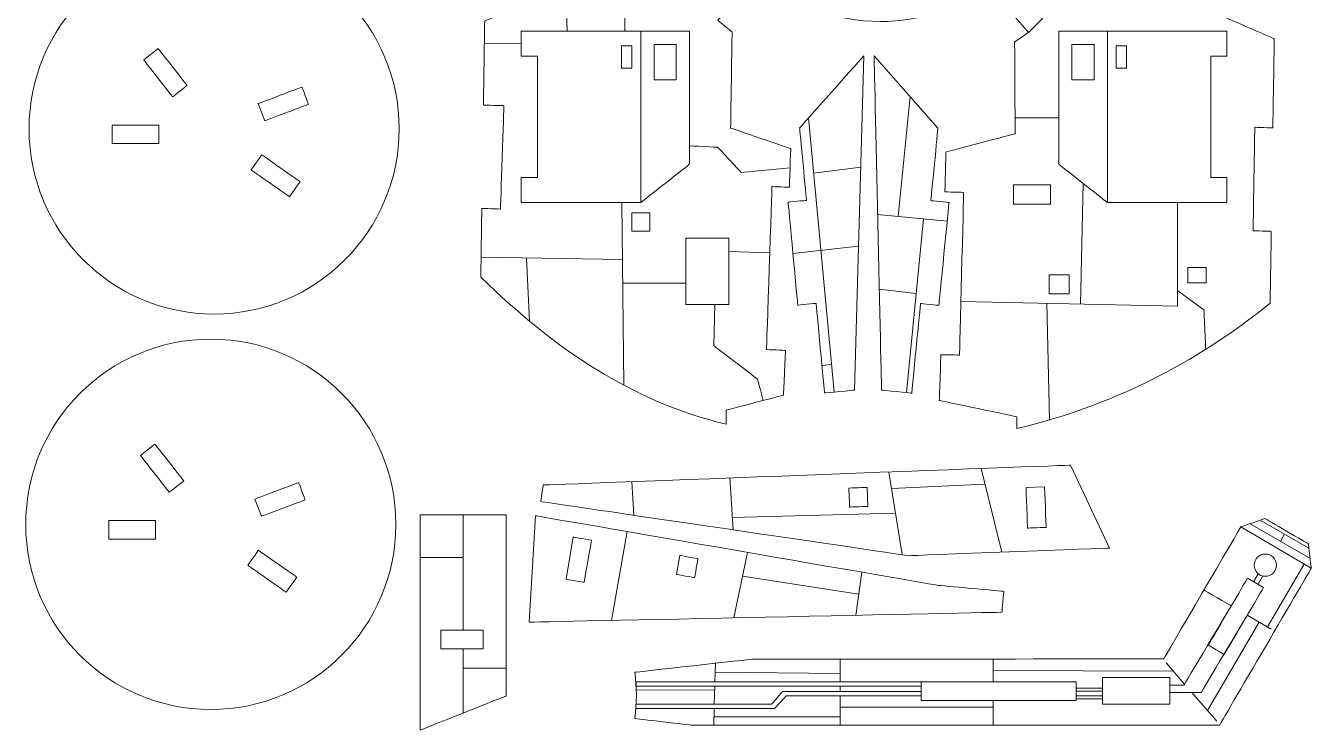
# Model space of a CAD drawing. Header units: centimetres. Extents: x -388 to 387, y -439 to 439.
# Drawn here: x -250.8 to -20.3, y -99.9 to 26.3 of the extents above; entities that cross this region are included whole.
import ezdxf

# ---------------------------------------------------------------- set-up
doc = ezdxf.new("R2010")
doc.units = ezdxf.units.CM
doc.header["$MEASUREMENT"] = 0
doc.layers.add('Layer 1', color=7, linetype='Continuous')

msp = doc.modelspace()

# ---------------------------------------------------------------- linework, layer by layer
at = {"layer": 'Layer 1', "color": 114, "lineweight": 20}
for points in [[(-143.9523, 18.7052), (-142.1003, 18.7052), (-142.1003, 22.674), (-143.9523, 22.674), (-143.9523, 18.7052)], [(-138.1315, 16.5885), (-134.1629, 16.5885), (-134.1629, 22.9385), (-138.1315, 22.9385), (-138.1315, 16.5885)], [(-63.223, 16.5885), (-59.2544, 16.5885), (-59.2544, 22.9385), (-63.223, 22.9385), (-63.223, 16.5885)], [(-55.2856, 18.7052), (-53.4336, 18.7052), (-53.4336, 22.674), (-55.2856, 22.674), (-55.2856, 18.7052)], [(-73.6921, -5.6568), (-67.0775, -5.6568), (-67.0775, -2.2172), (-73.6921, -2.2172), (-73.6921, -5.6568)], [(-142.1015, -10.5185), (-138.9265, -10.5185), (-138.9265, -7.2113), (-142.1015, -7.2113), (-142.1015, -10.5185)], [(-132.4295, -23.6484), (-124.7567, -23.6484), (-124.7567, -11.7422), (-132.4295, -11.7422), (-132.4295, -23.6484)], [(-67.2906, -21.7261), (-63.7272, -21.7261), (-63.7272, -18.3319), (-67.2906, -18.3319), (-67.2906, -21.7261)], [(-42.4859, -19.7791), (-39.1787, -19.7791), (-39.1787, -17.0009), (-42.4859, -17.0009), (-42.4859, -19.7791)], [(-141.3548, -92.0045), (-90.2654, -92.0045), (-90.2654, -91.2571), (-141.3548, -91.2571), (-141.3548, -92.0045)], [(-90.2654, -94.5611), (-62.4818, -94.5611), (-62.4818, -91.2571), (-90.2654, -91.2571), (-90.2654, -94.5611)], [(-57.7279, -95.233), (-45.6893, -95.233), (-45.6893, -90.4706), (-57.7279, -90.4706), (-57.7279, -95.233)], [(-62.4818, -92.9091), (-57.728, -92.9091), (-57.728, -92.3887), (-62.4818, -92.3887), (-62.4818, -92.9091)], [(-62.4818, -94.2716), (-57.728, -94.2716), (-57.728, -93.7512), (-62.4818, -93.7512), (-62.4818, -94.2716)]]:
    msp.add_lwpolyline(points, close=True, dxfattribs=at)
at = {"layer": 'Layer 1', "color": 250, "lineweight": 20}
for centre in [(-217.0038, 7.8318), (-217.604, -63.0136)]:
    msp.add_ellipse(centre, major_axis=(0, 33.1744), ratio=1, dxfattribs=at)
at = {"layer": 'Layer 1', "color": 114, "lineweight": 20}
msp.add_ellipse((-28.5681, -70.3305), major_axis=(0, 1.9946), ratio=1, dxfattribs=at)
at = {"layer": 'Layer 1', "color": 250, "lineweight": 20}
for points, knots in [([(-70.2076, 41.4039), (-70.2076, 41.4039), (-70.2057, 41.4026), (-70.2057, 41.4026), (-70.2057, 41.4026), (-70.2057, 41.4026), (-61.5453, 34.7765), (-61.5453, 34.7765), (-61.5453, 34.7765), (-61.5453, 34.7765), (-59.4206, 38.0315), (-59.4206, 38.0315), (-59.4206, 38.0315), (-59.4206, 38.0315), (-26.9677, 23.9711), (-26.9677, 23.9711), (-26.9677, 23.9711), (-26.9677, 23.9711), (-27.2147, 7.9992), (-27.2147, 7.9992), (-27.2147, 7.9992), (-27.2147, 7.9992), (-30.4627, 8.1083), (-30.4627, 8.1083), (-30.4627, 8.1083), (-30.4627, 8.1083), (-30.7492, -10.4201), (-30.7492, -10.4201), (-30.7492, -10.4201), (-30.7492, -10.4201), (-27.5012, -10.5293), (-27.5012, -10.5293), (-27.5012, -10.5293), (-27.5012, -10.5293), (-27.7002, -23.3966), (-27.7002, -23.3966), (-27.7002, -23.3966), (-41.2542, -34.4066), (-56.4039, -41.8682), (-73.1088, -45.8708), (-73.1088, -45.8708), (-73.1088, -45.8708), (-73.1211, -43.7401), (-73.1211, -43.7401), (-73.1211, -43.7401), (-73.1211, -43.7401), (-87.0105, -40.8296), (-87.0105, -40.8296), (-87.0105, -40.8296), (-87.0105, -40.8296), (-86.7347, -32.6226), (-86.7347, -32.6226), (-86.7347, -32.6226), (-86.7347, -32.6226), (-83.3685, -32.7057), (-83.3685, -32.7057), (-83.3685, -32.7057), (-83.3685, -32.7057), (-82.6484, -3.5488), (-82.6484, -3.5488), (-82.6484, -3.5488), (-82.6484, -3.5488), (-86.0088, -3.4658), (-86.0088, -3.4658), (-86.0088, -3.4658), (-86.0088, -3.4658), (-85.8324, 3.6748), (-85.8324, 3.6748), (-85.8324, 3.6748), (-85.8324, 3.6748), (-73.4124, 6.9502), (-73.4124, 6.9502), (-73.4124, 6.9502), (-73.4124, 6.9502), (-73.5068, 23.3848), (-73.5068, 23.3848), (-73.5068, 23.3848), (-73.5068, 23.3848), (-71.0273, 25.1087), (-71.0273, 25.1087), (-71.0273, 25.1087), (-71.0273, 25.1087), (-78.1778, 33.3054), (-78.1778, 33.3054), (-78.1778, 33.3054), (-83.6474, 29.3755), (-90.3561, 27.0608), (-97.6054, 27.0608), (-97.6054, 27.0608), (-105.5921, 27.0608), (-112.9217, 29.8705), (-118.6626, 34.5538), (-118.6626, 34.5538), (-118.6626, 34.5538), (-126.73, 27.2878), (-126.73, 27.2878), (-126.73, 27.2878), (-126.73, 27.2878), (-124.1512, 25.1927), (-124.1512, 25.1927), (-124.1512, 25.1927), (-124.1512, 25.1927), (-124.4175, 7.9753), (-124.4175, 7.9753), (-124.4175, 7.9753), (-124.4175, 7.9753), (-113.6417, 4.2825), (-113.6417, 4.2825), (-113.6417, 4.2825), (-113.6417, 4.2825), (-113.8738, -2.6215), (-113.8738, -2.6215), (-113.8738, -2.6215), (-113.8738, -2.6215), (-117.0062, -2.5162), (-117.0062, -2.5162), (-117.0062, -2.5162), (-117.0062, -2.5162), (-117.9873, -31.7057), (-117.9873, -31.7057), (-117.9873, -31.7057), (-117.9873, -31.7057), (-114.577, -31.856), (-114.577, -31.856), (-114.577, -31.856), (-114.577, -31.856), (-114.9311, -39.891), (-114.9311, -39.891), (-114.9311, -39.891), (-114.9311, -39.891), (-125.2195, -42.5492), (-125.2195, -42.5492), (-125.2195, -42.5492), (-125.2195, -42.5492), (-125.2318, -45.0799), (-125.2318, -45.0799), (-125.2318, -45.0799), (-141.9367, -41.0773), (-155.8287, -31.7387), (-169.2063, -18.7444), (-169.2063, -18.7444), (-169.2063, -18.7444), (-169.0158, -6.4238), (-169.0158, -6.4238), (-169.0158, -6.4238), (-169.0158, -6.4238), (-165.6735, -6.5361), (-165.6735, -6.5361), (-165.6735, -6.5361), (-165.6735, -6.5361), (-165.0511, 11.981), (-165.0511, 11.981), (-165.0511, 11.981), (-165.0511, 11.981), (-168.7293, 12.1046), (-168.7293, 12.1046), (-168.7293, 12.1046), (-168.7293, 12.1046), (-168.4966, 27.1473), (-168.4966, 27.1473), (-168.4966, 27.1473), (-168.4966, 27.1473), (-137.3161, 40.7635), (-137.3161, 40.7635), (-137.3161, 40.7635), (-137.3161, 40.7635), (-134.0494, 35.5293), (-134.0494, 35.5293), (-134.0494, 35.5293), (-134.0494, 35.5293), (-125.2308, 41.732), (-125.2308, 41.732), (-125.2308, 41.732), (-128.8366, 47.058), (-130.943, 53.4822), (-130.943, 60.3984), (-130.943, 60.3984), (-130.943, 70.4117), (-126.5273, 79.3928), (-119.5381, 85.5038), (-119.5381, 85.5038), (-119.5381, 85.5038), (-126.7721, 93.8529), (-126.7721, 93.8529), (-126.7721, 93.8529), (-131.1466, 90.0647), (-134.3664, 85.8761), (-136.647, 81.362), (-136.647, 81.362), (-136.647, 81.362), (-168.3677, 97.8251), (-168.3677, 97.8251), (-168.3677, 97.8251), (-168.3677, 97.8251), (-168.2985, 107.0767), (-168.2985, 107.0767), (-168.2985, 107.0767), (-168.2985, 107.0767), (-164.9527, 107.0643), (-164.9527, 107.0643), (-164.9527, 107.0643), (-164.9527, 107.0643), (-164.8644, 131.0622), (-164.8644, 131.0622), (-164.8644, 131.0622), (-164.8644, 131.0622), (-168.1186, 131.0742), (-168.1186, 131.0742), (-168.1186, 131.0742), (-168.1186, 131.0742), (-168.0215, 144.0251), (-168.0215, 144.0251), (-168.0215, 144.0251), (-165.1901, 146.4522), (-162.2236, 148.7182), (-159.1066, 150.8049), (-159.1066, 150.8049), (-159.1066, 150.8049), (-157.2429, 147.9664), (-157.2429, 147.9664), (-157.2429, 147.9664), (-157.2429, 147.9664), (-154.4828, 149.7786), (-154.4828, 149.7786), (-154.4828, 149.7786), (-154.4828, 149.7786), (-156.3514, 152.6248), (-156.3514, 152.6248), (-156.3514, 152.6248), (-145.206, 159.7191), (-131.647, 165.6906), (-114.3005, 168.4842), (-114.3005, 168.4842), (-114.3005, 168.4842), (-113.7872, 164.8444), (-113.7872, 164.8444), (-113.7872, 164.8444), (-113.7872, 164.8444), (-110.5176, 165.3056), (-110.5176, 165.3056), (-110.5176, 165.3056), (-110.5176, 165.3056), (-110.9958, 168.9499), (-110.9958, 168.9499), (-110.9958, 168.9499), (-99.2705, 170.276), (-87.4174, 170.1388), (-75.3482, 167.5276), (-75.3482, 167.5276), (-75.3482, 167.5276), (-76.0824, 164.1878), (-76.0824, 164.1878), (-76.0824, 164.1878), (-76.0824, 164.1878), (-72.8574, 163.4788), (-72.8574, 163.4788), (-72.8574, 163.4788), (-72.8574, 163.4788), (-72.1235, 166.8176), (-72.1235, 166.8176), (-72.1235, 166.8176), (-55.7248, 163.3011), (-42.9091, 156.2016), (-31.5688, 147.6267), (-31.5688, 147.6267), (-31.5688, 147.6267), (-33.6426, 144.9488), (-33.6426, 144.9488), (-33.6426, 144.9488), (-33.6426, 144.9488), (-31.0319, 142.927), (-31.0319, 142.927), (-31.0319, 142.927), (-31.0319, 142.927), (-28.9045, 145.5611), (-28.9045, 145.5611), (-28.9045, 145.5611), (-26.4284, 143.5146), (-23.9793, 141.3995), (-21.601, 139.1032), (-21.601, 139.1032), (-21.601, 139.1032), (-21.6326, 130.5349), (-21.6326, 130.5349), (-21.6326, 130.5349), (-21.6326, 130.5349), (-24.8857, 130.5469), (-24.8857, 130.5469), (-24.8857, 130.5469), (-24.8857, 130.5469), (-24.8776, 106.5486), (-24.8776, 106.5486), (-24.8776, 106.5486), (-24.8776, 106.5486), (-21.7209, 106.537), (-21.7209, 106.537), (-21.7209, 106.537), (-21.7209, 106.537), (-21.7596, 96.0436), (-21.7596, 96.0436), (-21.7596, 96.0436), (-21.7596, 96.0436), (-57.772, 80.0936), (-57.772, 80.0936), (-57.772, 80.0936), (-59.7018, 84.0591), (-62.0527, 87.4619), (-64.7649, 90.3821), (-64.7649, 90.3821), (-64.7649, 90.3821), (-73.0483, 83.0364), (-73.0483, 83.0364), (-73.0483, 83.0364), (-73.0483, 83.0364), (-73.1401, 83.0412), (-73.1401, 83.0412), (-73.1401, 83.0412), (-67.6346, 77.0954), (-64.2679, 69.1407), (-64.2679, 60.3984), (-64.2679, 60.3984), (-64.2679, 53.339), (-66.464, 46.7936), (-70.2076, 41.4039)], [0, 0, 0, 0, 0.01219512, 0.01219512, 0.01219512, 0.01219513, 0.02439024, 0.02439024, 0.02439024, 0.02439025, 0.03658537, 0.03658537, 0.03658537, 0.03658538, 0.04878049, 0.04878049, 0.04878049, 0.0487805, 0.06097561, 0.06097561, 0.06097561, 0.06097562, 0.07317073, 0.07317073, 0.07317073, 0.07317074, 0.08536585, 0.08536585, 0.08536585, 0.08536586, 0.09756098, 0.09756098, 0.09756098, 0.09756099, 0.1097561, 0.1097561, 0.1097561, 0.10975611, 0.12195122, 0.12195122, 0.12195122, 0.12195123, 0.13414634, 0.13414634, 0.13414634, 0.13414635, 0.14634146, 0.14634146, 0.14634146, 0.14634147, 0.15853659, 0.15853659, 0.15853659, 0.1585366, 0.17073171, 0.17073171, 0.17073171, 0.17073172, 0.18292683, 0.18292683, 0.18292683, 0.18292684, 0.19512195, 0.19512195, 0.19512195, 0.19512196, 0.20731707, 0.20731707, 0.20731707, 0.20731708, 0.2195122, 0.2195122, 0.2195122, 0.21951221, 0.23170732, 0.23170732, 0.23170732, 0.23170733, 0.24390244, 0.24390244, 0.24390244, 0.24390245, 0.25609756, 0.25609756, 0.25609756, 0.25609757, 0.26829268, 0.26829268, 0.26829268, 0.26829269, 0.2804878, 0.2804878, 0.2804878, 0.28048781, 0.29268293, 0.29268293, 0.29268293, 0.29268294, 0.30487805, 0.30487805, 0.30487805, 0.30487806, 0.31707317, 0.31707317, 0.31707317, 0.31707318, 0.32926829, 0.32926829, 0.32926829, 0.3292683, 0.34146341, 0.34146341, 0.34146341, 0.34146342, 0.35365854, 0.35365854, 0.35365854, 0.35365855, 0.36585366, 0.36585366, 0.36585366, 0.36585367, 0.37804878, 0.37804878, 0.37804878, 0.37804879, 0.3902439, 0.3902439, 0.3902439, 0.39024391, 0.40243902, 0.40243902, 0.40243902, 0.40243903, 0.41463415, 0.41463415, 0.41463415, 0.41463416, 0.42682927, 0.42682927, 0.42682927, 0.42682928, 0.43902439, 0.43902439, 0.43902439, 0.4390244, 0.45121951, 0.45121951, 0.45121951, 0.45121952, 0.46341463, 0.46341463, 0.46341463, 0.46341464, 0.47560976, 0.47560976, 0.47560976, 0.47560977, 0.48780488, 0.48780488, 0.48780488, 0.48780489, 0.5, 0.5, 0.5, 0.50000001, 0.51219512, 0.51219512, 0.51219512, 0.51219513, 0.52439024, 0.52439024, 0.52439024, 0.52439025, 0.53658537, 0.53658537, 0.53658537, 0.53658538, 0.54878049, 0.54878049, 0.54878049, 0.5487805, 0.56097561, 0.56097561, 0.56097561, 0.56097562, 0.57317073, 0.57317073, 0.57317073, 0.57317074, 0.58536585, 0.58536585, 0.58536585, 0.58536586, 0.59756098, 0.59756098, 0.59756098, 0.59756099, 0.6097561, 0.6097561, 0.6097561, 0.60975611, 0.62195122, 0.62195122, 0.62195122, 0.62195123, 0.63414634, 0.63414634, 0.63414634, 0.63414635, 0.64634146, 0.64634146, 0.64634146, 0.64634147, 0.65853659, 0.65853659, 0.65853659, 0.6585366, 0.67073171, 0.67073171, 0.67073171, 0.67073172, 0.68292683, 0.68292683, 0.68292683, 0.68292684, 0.69512195, 0.69512195, 0.69512195, 0.69512196, 0.70731707, 0.70731707, 0.70731707, 0.70731708, 0.7195122, 0.7195122, 0.7195122, 0.71951221, 0.73170732, 0.73170732, 0.73170732, 0.73170733, 0.74390244, 0.74390244, 0.74390244, 0.74390245, 0.75609756, 0.75609756, 0.75609756, 0.75609757, 0.76829268, 0.76829268, 0.76829268, 0.76829269, 0.7804878, 0.7804878, 0.7804878, 0.78048781, 0.79268293, 0.79268293, 0.79268293, 0.79268294, 0.80487805, 0.80487805, 0.80487805, 0.80487806, 0.81707317, 0.81707317, 0.81707317, 0.81707318, 0.82926829, 0.82926829, 0.82926829, 0.8292683, 0.84146341, 0.84146341, 0.84146341, 0.84146342, 0.85365854, 0.85365854, 0.85365854, 0.85365855, 0.86585366, 0.86585366, 0.86585366, 0.86585367, 0.87804878, 0.87804878, 0.87804878, 0.87804879, 0.8902439, 0.8902439, 0.8902439, 0.89024391, 0.90243902, 0.90243902, 0.90243902, 0.90243903, 0.91463415, 0.91463415, 0.91463415, 0.91463416, 0.92682927, 0.92682927, 0.92682927, 0.92682928, 0.93902439, 0.93902439, 0.93902439, 0.9390244, 0.95121951, 0.95121951, 0.95121951, 0.95121952, 0.96341463, 0.96341463, 0.96341463, 0.96341464, 0.97560976, 0.97560976, 0.97560976, 0.97560977, 1, 1, 1, 1]), ([(-100.5299, 20.9127), (-100.5299, 20.9127), (-102.191, -38.9836), (-102.191, -38.9836), (-102.191, -38.9836), (-102.191, -38.9836), (-107.5886, -39.4898), (-107.5886, -39.4898), (-107.5886, -39.4898), (-107.5886, -39.4898), (-109.094, -23.4358), (-109.094, -23.4358), (-109.094, -23.4358), (-109.094, -23.4358), (-112.3816, -23.7441), (-112.3816, -23.7441), (-112.3816, -23.7441), (-112.3816, -23.7441), (-114.1113, -5.2975), (-114.1113, -5.2975), (-114.1113, -5.2975), (-114.1113, -5.2975), (-110.8238, -4.9893), (-110.8238, -4.9893), (-110.8238, -4.9893), (-110.8238, -4.9893), (-112.0431, 8.014), (-112.0431, 8.014), (-112.0431, 8.014), (-112.0431, 8.014), (-100.5299, 20.9127), (-100.5299, 20.9127)], [0, 0, 0, 0, 0.11111111, 0.11111111, 0.11111111, 0.11111112, 0.22222222, 0.22222222, 0.22222222, 0.22222223, 0.33333333, 0.33333333, 0.33333333, 0.33333334, 0.44444444, 0.44444444, 0.44444444, 0.44444445, 0.55555556, 0.55555556, 0.55555556, 0.55555557, 0.66666667, 0.66666667, 0.66666667, 0.66666668, 0.77777778, 0.77777778, 0.77777778, 0.77777779, 1, 1, 1, 1]), ([(-98.6949, 20.9363), (-98.6949, 20.9363), (-87.2512, 7.9742), (-87.2512, 7.9742), (-87.2512, 7.9742), (-87.2512, 7.9742), (-88.5405, -5.0247), (-88.5405, -5.0247), (-88.5405, -5.0247), (-88.5405, -5.0247), (-85.2546, -5.3506), (-85.2546, -5.3506), (-85.2546, -5.3506), (-85.2546, -5.3506), (-87.0835, -23.7908), (-87.0835, -23.7908), (-87.0835, -23.7908), (-87.0835, -23.7908), (-90.3694, -23.4649), (-90.3694, -23.4649), (-90.3694, -23.4649), (-90.3694, -23.4649), (-91.9611, -39.5132), (-91.9611, -39.5132), (-91.9611, -39.5132), (-91.9611, -39.5132), (-97.356, -38.9782), (-97.356, -38.9782), (-97.356, -38.9782), (-97.356, -38.9782), (-98.6949, 20.9363), (-98.6949, 20.9363)], [0, 0, 0, 0, 0.11111111, 0.11111111, 0.11111111, 0.11111112, 0.22222222, 0.22222222, 0.22222222, 0.22222223, 0.33333333, 0.33333333, 0.33333333, 0.33333334, 0.44444444, 0.44444444, 0.44444444, 0.44444445, 0.55555556, 0.55555556, 0.55555556, 0.55555557, 0.66666667, 0.66666667, 0.66666667, 0.66666668, 0.77777778, 0.77777778, 0.77777778, 0.77777779, 1, 1, 1, 1]), ([(-63.488, -52.4186), (-63.488, -52.4186), (-56.4904, -67.2833), (-56.4904, -67.2833), (-56.4904, -67.2833), (-56.4904, -67.2833), (-92.4173, -68.6347), (-92.4173, -68.6347), (-92.4173, -68.6347), (-92.4173, -68.6347), (-158.4511, -58.9375), (-158.4511, -58.9375), (-158.4511, -58.9375), (-158.4511, -58.9375), (-158.015, -55.9677), (-158.015, -55.9677), (-158.015, -55.9677), (-158.015, -55.9677), (-63.488, -52.4186), (-63.488, -52.4186)], [0, 0, 0, 0, 0.16666667, 0.16666667, 0.16666667, 0.16666668, 0.33333333, 0.33333333, 0.33333333, 0.33333334, 0.5, 0.5, 0.5, 0.50000001, 0.66666667, 0.66666667, 0.66666667, 0.66666668, 1, 1, 1, 1]), ([(-180.0934, -61.3242), (-180.0934, -61.3242), (-164.6644, -61.3242), (-164.6644, -61.3242), (-164.6644, -61.3242), (-164.6644, -61.3242), (-164.6644, -93.7616), (-164.6644, -93.7616), (-164.6644, -93.7616), (-164.6644, -93.7616), (-180.0934, -99.9099), (-180.0934, -99.9099), (-180.0934, -99.9099), (-180.0934, -99.9099), (-180.0934, -61.3242), (-180.0934, -61.3242)], [0, 0, 0, 0, 0.2, 0.2, 0.2, 0.20000001, 0.4, 0.4, 0.4, 0.40000001, 0.6, 0.6, 0.6, 0.60000001, 1, 1, 1, 1]), ([(-159.3678, -61.4842), (-159.3678, -61.4842), (-160.5433, -80.5416), (-160.5433, -80.5416), (-160.5433, -80.5416), (-160.5433, -80.5416), (-75.778, -78.7626), (-75.778, -78.7626), (-75.778, -78.7626), (-75.778, -78.7626), (-75.4375, -75.0288), (-75.4375, -75.0288), (-75.4375, -75.0288), (-75.4375, -75.0288), (-87.1752, -73.9582), (-87.1752, -73.9582), (-87.1752, -73.9582), (-87.1752, -73.9582), (-159.3678, -61.4842), (-159.3678, -61.4842)], [0, 0, 0, 0, 0.16666667, 0.16666667, 0.16666667, 0.16666668, 0.33333333, 0.33333333, 0.33333333, 0.33333334, 0.5, 0.5, 0.5, 0.50000001, 0.66666667, 0.66666667, 0.66666667, 0.66666668, 1, 1, 1, 1]), ([(-141.6091, -97.7955), (-141.2424, -95.0186), (-141.1916, -92.2555), (-141.6091, -89.5133), (-141.6091, -89.5133), (-141.6091, -89.5133), (-120.5679, -87.1786), (-120.5679, -87.1786), (-120.5679, -87.1786), (-120.5679, -87.1786), (-46.7701, -87.1249), (-46.7701, -87.1249), (-46.7701, -87.1249), (-46.7701, -87.1249), (-32.9599, -63.4931), (-32.9599, -63.4931), (-32.9599, -63.4931), (-32.9599, -63.4931), (-28.6251, -61.9752), (-28.6251, -61.9752), (-28.6251, -61.9752), (-28.6251, -61.9752), (-20.8773, -66.4987), (-20.8773, -66.4987), (-20.8773, -66.4987), (-20.8773, -66.4987), (-20.3271, -70.8756), (-20.3271, -70.8756), (-20.3271, -70.8756), (-20.3271, -70.8756), (-36.7619, -98.9984), (-36.7619, -98.9984), (-36.7619, -98.9984), (-36.7619, -98.9984), (-131.3673, -98.9984), (-131.3673, -98.9984), (-131.3673, -98.9984), (-131.3673, -98.9984), (-141.6091, -97.7955), (-141.6091, -97.7955)], [0, 0, 0, 0, 0.09090909, 0.09090909, 0.09090909, 0.0909091, 0.18181818, 0.18181818, 0.18181818, 0.18181819, 0.27272727, 0.27272727, 0.27272727, 0.27272728, 0.36363636, 0.36363636, 0.36363636, 0.36363637, 0.45454545, 0.45454545, 0.45454545, 0.45454546, 0.54545455, 0.54545455, 0.54545455, 0.54545456, 0.63636364, 0.63636364, 0.63636364, 0.63636365, 0.72727273, 0.72727273, 0.72727273, 0.72727274, 0.81818182, 0.81818182, 0.81818182, 0.81818183, 1, 1, 1, 1])]:
    msp.add_open_spline(points, degree=3, knots=knots, dxfattribs=at)
at = {"layer": 'Layer 1', "color": 114, "lineweight": 20}
for points in [[(-143.3868, 38.08), (-143.3868, 38.08), (-143.3868, 25.3198), (-143.3868, 25.3198)], [(-71.0273, 25.1087), (-71.0273, 25.1087), (-61.5453, 34.7765), (-61.5453, 34.7765)], [(-153.9635, 33.475), (-153.9635, 33.475), (-153.7278, 25.3198), (-153.7278, 25.3198)], [(-168.558, 23.1733), (-168.558, 23.1733), (-161.9443, 23.0709), (-161.9443, 23.0709)], [(-140.5131, 25.3198), (-140.5131, 25.3198), (-140.5131, -5.3719), (-140.5131, -5.3719)], [(-56.8728, 25.3198), (-56.8728, 25.3198), (-56.8728, -5.3719), (-56.8728, -5.3719)], [(-92.2447, 13.6304), (-92.2447, 13.6304), (-94.3762, -7.8628), (-94.3762, -7.8628)], [(-110.4616, 9.7858), (-110.4616, 9.7858), (-105.8556, -39.3272), (-105.8556, -39.3272)], [(-65.6041, 9.8224), (-65.6041, 9.8224), (-73.4288, 9.8224), (-73.4288, 9.8224)], [(-101.0836, 0.9471), (-101.0836, 0.9471), (-109.5322, -0.1241), (-109.5322, -0.1241)], [(-61.2384, -1.9323), (-61.2384, -1.9323), (-61.6939, -23.547), (-61.6939, -23.547)], [(-143.9386, -5.3719), (-143.9386, -5.3719), (-143.5565, -38.0859), (-143.5565, -38.0859)], [(-98.0594, -7.4975), (-98.0594, -7.4975), (-85.5901, -8.7341), (-85.5901, -8.7341)], [(-89.8332, -8.3132), (-89.8332, -8.3132), (-92.9178, -39.4183), (-92.9178, -39.4183)], [(-113.2464, -14.5208), (-113.2464, -14.5208), (-101.4759, -13.2009), (-101.4759, -13.2009)], [(-169.1511, -15.1806), (-169.1511, -15.1806), (-143.8194, -15.5723), (-143.8194, -15.5723)], [(-160.9996, -15.3066), (-160.9996, -15.3066), (-160.445, -26.634), (-160.445, -26.634)], [(-117.4046, -14.3703), (-117.4046, -14.3703), (-124.7567, -14.1232), (-124.7567, -14.1232)], [(-132.4296, -19.8081), (-132.4296, -19.8081), (-143.7699, -19.8081), (-143.7699, -19.8081)], [(-91.1597, -21.6897), (-91.1597, -21.6897), (-97.7604, -20.8788), (-97.7604, -20.8788)], [(-67.7532, -23.4192), (-67.7532, -23.4192), (-67.2623, -44.3581), (-67.2623, -44.3581)], [(-106.3191, -34.384), (-106.3191, -34.384), (-108.052, -34.5465), (-108.052, -34.5465)], [(-124.5495, -54.7154), (-124.5495, -54.7154), (-123.9789, -63.9998), (-123.9789, -63.9998)], [(-96.0411, -53.643), (-96.0411, -53.643), (-93.6866, -68.4482), (-93.6866, -68.4482)], [(-79.5032, -53.021), (-79.5032, -53.021), (-75.8075, -68.0099), (-75.8075, -68.0099)], [(-142.1541, -55.3775), (-142.1541, -55.3775), (-141.7863, -61.3847), (-141.7863, -61.3847)], [(-78.8053, -55.8511), (-78.8053, -55.8511), (-95.5706, -56.6013), (-95.5706, -56.6013)], [(-172.3789, -61.3242), (-172.3789, -61.3242), (-172.3789, -81.9924), (-172.3789, -81.9924)], [(-124.1141, -61.7984), (-124.1141, -61.7984), (-94.8638, -61.0456), (-94.8638, -61.0456)], [(-142.9511, -64.3207), (-142.9511, -64.3207), (-145.7878, -80.2319), (-145.7878, -80.2319)], [(-32.9599, -63.4931), (-32.9599, -63.4931), (-20.3271, -70.8756), (-20.3271, -70.8756)], [(-20.5649, -69.0887), (-20.5649, -69.0887), (-31.2662, -62.9), (-31.2662, -62.9)], [(-29.4879, -62.2773), (-29.4879, -62.2773), (-20.7752, -67.3101), (-20.7752, -67.3101)], [(-25.8516, -66.0442), (-25.8516, -66.0442), (-25.1315, -64.7937), (-25.1315, -64.7937)], [(-180.0934, -68.939), (-180.0934, -68.939), (-172.3789, -68.939), (-172.3789, -68.939)], [(-121.3912, -68.046), (-121.3912, -68.046), (-123.8204, -79.7708), (-123.8204, -79.7708)], [(-28.157, -81.4093), (-28.157, -81.4093), (-21.575, -70.1463), (-21.575, -70.1463)], [(-122.2793, -72.3326), (-122.2793, -72.3326), (-101.4217, -75.5271), (-101.4217, -75.5271)], [(-101.9516, -79.2905), (-101.9516, -79.2905), (-100.8745, -71.5911), (-100.8745, -71.5911)], [(-30.6746, -73.2927), (-30.6746, -73.2927), (-29.8358, -71.8573), (-29.8358, -71.8573)], [(-28.9985, -72.2681), (-28.9985, -72.2681), (-29.8715, -73.762), (-29.8715, -73.762)], [(-38.9466, -96.3572), (-38.9466, -96.3572), (-29.668, -80.5337), (-29.668, -80.5337)], [(-172.3789, -85.3065), (-172.3789, -85.3065), (-172.3789, -96.8357), (-172.3789, -96.8357)], [(-104.7801, -87.1671), (-104.7801, -87.1671), (-104.7813, -91.253), (-104.7813, -91.253)], [(-77.3295, -87.1249), (-77.3295, -87.1249), (-77.3393, -91.2571), (-77.3393, -91.2571)], [(-172.3789, -88.7827), (-172.3789, -88.7827), (-164.6644, -88.7827), (-164.6644, -88.7827)], [(-127.1524, -87.9092), (-127.1524, -87.9092), (-127.2404, -91.2466), (-127.2404, -91.2466)], [(-104.7898, -89.7424), (-104.7898, -89.7424), (-127.1947, -89.514), (-127.1947, -89.514)], [(-45.0615, -89.3051), (-45.0615, -89.3051), (-77.3344, -89.191), (-77.3344, -89.191)], [(-46.3168, -87.8574), (-46.3168, -87.8574), (-43.0392, -91.6374), (-43.0392, -91.6374)], [(-127.2605, -92.0086), (-127.2605, -92.0086), (-127.341, -95.2279), (-127.341, -95.2279)], [(-104.7898, -92.015), (-104.7898, -92.015), (-104.7898, -92.9524), (-104.7898, -92.9524)], [(-141.3651, -92.6527), (-141.3651, -92.6527), (-127.2792, -92.7189), (-127.2792, -92.7189)], [(-104.7898, -93.7451), (-104.7898, -93.7451), (-104.7898, -98.9984), (-104.7898, -98.9984)], [(-41.7134, -93.1665), (-41.7134, -93.1665), (-37.2616, -98.3007), (-37.2616, -98.3007)], [(-127.3655, -95.9897), (-127.3655, -95.9897), (-127.4448, -98.9984), (-127.4448, -98.9984)], [(-104.7898, -95.7947), (-104.7898, -95.7947), (-77.3393, -95.7947), (-77.3393, -95.7947)], [(-77.3393, -94.5612), (-77.3393, -94.5612), (-77.3393, -98.9984), (-77.3393, -98.9984)], [(-104.7898, -97.5172), (-104.7898, -97.5172), (-127.4052, -97.494), (-127.4052, -97.494)]]:
    msp.add_open_spline(points, degree=3, dxfattribs=at)
for points, knots in [([(-161.9443, -5.3719), (-161.9443, -5.3719), (-161.9443, -0.8739), (-161.9443, -0.8739), (-161.9443, -0.8739), (-161.9443, -0.8739), (-159.0339, -0.8739), (-159.0339, -0.8739), (-159.0339, -0.8739), (-159.0339, -0.8739), (-159.0339, 20.8219), (-159.0339, 20.8219), (-159.0339, 20.8219), (-159.0339, 20.8219), (-161.9443, 20.8219), (-161.9443, 20.8219), (-161.9443, 20.8219), (-161.9443, 20.8219), (-161.9443, 25.3198), (-161.9443, 25.3198), (-161.9443, 25.3198), (-161.9443, 25.3198), (-131.7818, 25.3198), (-131.7818, 25.3198), (-131.7818, 25.3198), (-131.7818, 25.3198), (-131.7818, 1.5073), (-131.7818, 1.5073), (-131.7818, 1.5073), (-131.7818, 1.5073), (-140.5131, -5.3719), (-140.5131, -5.3719), (-140.5131, -5.3719), (-140.5131, -5.3719), (-161.9443, -5.3719), (-161.9443, -5.3719)], [0, 0, 0, 0, 0.1, 0.1, 0.1, 0.10000001, 0.2, 0.2, 0.2, 0.20000001, 0.3, 0.3, 0.3, 0.30000001, 0.4, 0.4, 0.4, 0.40000001, 0.5, 0.5, 0.5, 0.50000001, 0.6, 0.6, 0.6, 0.60000001, 0.7, 0.7, 0.7, 0.70000001, 0.8, 0.8, 0.8, 0.80000001, 1, 1, 1, 1]), ([(-65.6041, 25.3198), (-65.6041, 25.3198), (-35.4416, 25.3198), (-35.4416, 25.3198), (-35.4416, 25.3198), (-35.4416, 25.3198), (-35.4416, 20.8219), (-35.4416, 20.8219), (-35.4416, 20.8219), (-35.4416, 20.8219), (-38.352, 20.8219), (-38.352, 20.8219), (-38.352, 20.8219), (-38.352, 20.8219), (-38.352, -0.8739), (-38.352, -0.8739), (-38.352, -0.8739), (-38.352, -0.8739), (-35.4416, -0.8739), (-35.4416, -0.8739), (-35.4416, -0.8739), (-35.4416, -0.8739), (-35.4416, -5.3719), (-35.4416, -5.3719), (-35.4416, -5.3719), (-35.4416, -5.3719), (-56.8728, -5.3719), (-56.8728, -5.3719), (-56.8728, -5.3719), (-56.8728, -5.3719), (-65.6041, 1.5073), (-65.6041, 1.5073), (-65.6041, 1.5073), (-65.6041, 1.5073), (-65.6041, 25.3198), (-65.6041, 25.3198)], [0, 0, 0, 0, 0.1, 0.1, 0.1, 0.10000001, 0.2, 0.2, 0.2, 0.20000001, 0.3, 0.3, 0.3, 0.30000001, 0.4, 0.4, 0.4, 0.40000001, 0.5, 0.5, 0.5, 0.50000001, 0.6, 0.6, 0.6, 0.60000001, 0.7, 0.7, 0.7, 0.70000001, 0.8, 0.8, 0.8, 0.80000001, 1, 1, 1, 1]), ([(-113.7577, 0.8305), (-113.7577, 0.8305), (-122.5074, 0.032), (-122.5074, 0.032), (-122.5074, 0.032), (-122.5074, 0.032), (-126.7407, 4.5299), (-126.7407, 4.5299), (-126.7407, 4.5299), (-126.7407, 4.5299), (-131.7818, 4.7945), (-131.7818, 4.7945)], [0, 0, 0, 0, 0.25, 0.25, 0.25, 0.25000001, 0.5, 0.5, 0.5, 0.50000001, 1, 1, 1, 1]), ([(-83.1311, -23.0952), (-83.1311, -23.0952), (-44.3233, -23.9131), (-44.3233, -23.9131), (-44.3233, -23.9131), (-44.3233, -23.9131), (-44.3233, -5.3719), (-44.3233, -5.3719)], [0, 0, 0, 0, 0.33333333, 0.33333333, 0.33333333, 0.33333334, 1, 1, 1, 1]), ([(-44.3233, -21.1349), (-44.3233, -21.1349), (-39.5607, -24.5745), (-39.5607, -24.5745), (-39.5607, -24.5745), (-39.5607, -24.5745), (-39.2563, -31.6847), (-39.2563, -31.6847)], [0, 0, 0, 0, 0.33333333, 0.33333333, 0.33333333, 0.33333334, 1, 1, 1, 1]), ([(-127.2695, -23.6485), (-127.2695, -23.6485), (-127.4018, -31.0565), (-127.4018, -31.0565), (-127.4018, -31.0565), (-127.4018, -31.0565), (-119.5966, -37.0097), (-119.5966, -37.0097), (-119.5966, -37.0097), (-119.5966, -37.0097), (-118.5827, -40.854), (-118.5827, -40.854)], [0, 0, 0, 0, 0.25, 0.25, 0.25, 0.25000001, 0.5, 0.5, 0.5, 0.50000001, 1, 1, 1, 1]), ([(-45.6893, -91.8595), (-45.6893, -91.8595), (-43.1748, -91.8595), (-43.1748, -91.8595), (-43.1748, -91.8595), (-43.1748, -91.8595), (-34.6724, -77.6334), (-34.6724, -77.6334), (-34.6724, -77.6334), (-34.6724, -77.6334), (-39.5557, -74.7797), (-39.5557, -74.7797)], [0, 0, 0, 0, 0.25, 0.25, 0.25, 0.25000001, 0.5, 0.5, 0.5, 0.50000001, 1, 1, 1, 1]), ([(-27.5313, -81.772), (-27.5313, -81.772), (-31.8047, -79.2954), (-31.8047, -79.2954), (-31.8047, -79.2954), (-31.8047, -79.2954), (-40.066, -93.1163), (-40.066, -93.1163), (-40.066, -93.1163), (-40.066, -93.1163), (-45.6893, -93.1163), (-45.6893, -93.1163)], [0, 0, 0, 0, 0.25, 0.25, 0.25, 0.25000001, 0.5, 0.5, 0.5, 0.50000001, 1, 1, 1, 1]), ([(-90.2654, -92.9683), (-90.2654, -92.9683), (-115.121, -92.9683), (-115.121, -92.9683), (-115.121, -92.9683), (-115.121, -92.9683), (-117.0562, -95.2321), (-117.0562, -95.2321), (-117.0562, -95.2321), (-117.0562, -95.2321), (-141.4161, -95.2364), (-141.4161, -95.2364), (-141.4161, -95.2364), (-141.4161, -95.2364), (-141.4161, -95.9839), (-141.4161, -95.9839), (-141.4161, -95.9839), (-141.4161, -95.9839), (-116.5482, -95.9941), (-116.5482, -95.9941), (-116.5482, -95.9941), (-116.5482, -95.9941), (-114.4596, -93.7158), (-114.4596, -93.7158), (-114.4596, -93.7158), (-114.4596, -93.7158), (-90.2654, -93.7158), (-90.2654, -93.7158), (-90.2654, -93.7158), (-90.2654, -93.7158), (-90.2654, -92.9683), (-90.2654, -92.9683)], [0, 0, 0, 0, 0.11111111, 0.11111111, 0.11111111, 0.11111112, 0.22222222, 0.22222222, 0.22222222, 0.22222223, 0.33333333, 0.33333333, 0.33333333, 0.33333334, 0.44444444, 0.44444444, 0.44444444, 0.44444445, 0.55555556, 0.55555556, 0.55555556, 0.55555557, 0.66666667, 0.66666667, 0.66666667, 0.66666668, 0.77777778, 0.77777778, 0.77777778, 0.77777779, 1, 1, 1, 1])]:
    msp.add_open_spline(points, degree=3, knots=knots, dxfattribs=at)
at = {"layer": 'Layer 1', "color": 240, "lineweight": 20}
for points in [[(-229.6096, 20.1682), (-229.6096, 20.1682), (-227.0092, 22.2033), (-227.0092, 22.2033), (-227.0092, 22.2033), (-227.0092, 22.2033), (-221.8433, 15.6025), (-221.8433, 15.6025), (-221.8433, 15.6025), (-221.8433, 15.6025), (-224.4437, 13.5674), (-224.4437, 13.5674), (-224.4437, 13.5674), (-224.4437, 13.5674), (-229.6096, 20.1682), (-229.6096, 20.1682)], [(-209.093, 12.3638), (-209.093, 12.3638), (-207.9338, 9.272), (-207.9338, 9.272), (-207.9338, 9.272), (-207.9338, 9.272), (-200.0853, 12.2146), (-200.0853, 12.2146), (-200.0853, 12.2146), (-200.0853, 12.2146), (-201.2445, 15.3064), (-201.2445, 15.3064), (-201.2445, 15.3064), (-201.2445, 15.3064), (-209.093, 12.3638), (-209.093, 12.3638)], [(-226.8969, 8.4881), (-226.8969, 8.4881), (-226.8969, 5.1862), (-226.8969, 5.1862), (-226.8969, 5.1862), (-226.8969, 5.1862), (-235.2789, 5.1862), (-235.2789, 5.1862), (-235.2789, 5.1862), (-235.2789, 5.1862), (-235.2789, 8.4881), (-235.2789, 8.4881), (-235.2789, 8.4881), (-235.2789, 8.4881), (-226.8969, 8.4881), (-226.8969, 8.4881)], [(-201.6026, -1.6218), (-201.6026, -1.6218), (-203.497, -4.3264), (-203.497, -4.3264), (-203.497, -4.3264), (-203.497, -4.3264), (-210.3623, 0.4824), (-210.3623, 0.4824), (-210.3623, 0.4824), (-210.3623, 0.4824), (-208.468, 3.187), (-208.468, 3.187), (-208.468, 3.187), (-208.468, 3.187), (-201.6026, -1.6218), (-201.6026, -1.6218)], [(-230.2098, -50.6772), (-230.2098, -50.6772), (-227.6094, -48.6421), (-227.6094, -48.6421), (-227.6094, -48.6421), (-227.6094, -48.6421), (-222.4435, -55.2429), (-222.4435, -55.2429), (-222.4435, -55.2429), (-222.4435, -55.2429), (-225.0439, -57.278), (-225.0439, -57.278), (-225.0439, -57.278), (-225.0439, -57.278), (-230.2098, -50.6772), (-230.2098, -50.6772)], [(-209.6932, -58.4816), (-209.6932, -58.4816), (-208.534, -61.5734), (-208.534, -61.5734), (-208.534, -61.5734), (-208.534, -61.5734), (-200.6855, -58.6308), (-200.6855, -58.6308), (-200.6855, -58.6308), (-200.6855, -58.6308), (-201.8447, -55.539), (-201.8447, -55.539), (-201.8447, -55.539), (-201.8447, -55.539), (-209.6932, -58.4816), (-209.6932, -58.4816)], [(-99.9442, -56.397), (-99.9442, -56.397), (-99.8163, -59.7953), (-99.8163, -59.7953), (-99.8163, -59.7953), (-99.8163, -59.7953), (-103.0931, -59.9185), (-103.0931, -59.9185), (-103.0931, -59.9185), (-103.0931, -59.9185), (-103.221, -56.5203), (-103.221, -56.5203), (-103.221, -56.5203), (-103.221, -56.5203), (-99.9442, -56.397), (-99.9442, -56.397)], [(-68.135, -56.3032), (-68.135, -56.3032), (-71.4676, -56.4296), (-71.4676, -56.4296), (-71.4676, -56.4296), (-71.4676, -56.4296), (-71.1925, -63.6841), (-71.1925, -63.6841), (-71.1925, -63.6841), (-71.1925, -63.6841), (-67.8599, -63.5578), (-67.8599, -63.5578), (-67.8599, -63.5578), (-67.8599, -63.5578), (-68.135, -56.3032), (-68.135, -56.3032)], [(-227.4971, -62.3573), (-227.4971, -62.3573), (-227.4971, -65.6592), (-227.4971, -65.6592), (-227.4971, -65.6592), (-227.4971, -65.6592), (-235.8791, -65.6592), (-235.8791, -65.6592), (-235.8791, -65.6592), (-235.8791, -65.6592), (-235.8791, -62.3573), (-235.8791, -62.3573), (-235.8791, -62.3573), (-235.8791, -62.3573), (-227.4971, -62.3573), (-227.4971, -62.3573)], [(-152.6609, -65.2837), (-152.6609, -65.2837), (-153.9095, -72.8704), (-153.9095, -72.8704), (-153.9095, -72.8704), (-153.9095, -72.8704), (-150.6889, -73.4004), (-150.6889, -73.4004), (-150.6889, -73.4004), (-150.6889, -73.4004), (-149.353, -65.8705), (-149.353, -65.8705), (-149.353, -65.8705), (-149.353, -65.8705), (-152.6609, -65.2837), (-152.6609, -65.2837)], [(-202.2028, -72.4672), (-202.2028, -72.4672), (-204.0972, -75.1718), (-204.0972, -75.1718), (-204.0972, -75.1718), (-204.0972, -75.1718), (-210.9625, -70.363), (-210.9625, -70.363), (-210.9625, -70.363), (-210.9625, -70.363), (-209.0682, -67.6584), (-209.0682, -67.6584), (-209.0682, -67.6584), (-209.0682, -67.6584), (-202.2028, -72.4672), (-202.2028, -72.4672)], [(-133.5378, -68.5985), (-133.5378, -68.5985), (-134.1402, -71.9935), (-134.1402, -71.9935), (-134.1402, -71.9935), (-134.1402, -71.9935), (-130.8721, -72.5734), (-130.8721, -72.5734), (-130.8721, -72.5734), (-130.8721, -72.5734), (-130.2698, -69.1782), (-130.2698, -69.1782), (-130.2698, -69.1782), (-130.2698, -69.1782), (-133.5378, -68.5985), (-133.5378, -68.5985)], [(-31.7638, -72.6563), (-31.7638, -72.6563), (-28.9021, -74.3286), (-28.9021, -74.3286), (-28.9021, -74.3286), (-28.9021, -74.3286), (-35.9179, -86.3338), (-35.9179, -86.3338), (-35.9179, -86.3338), (-35.9179, -86.3338), (-38.7796, -84.6615), (-38.7796, -84.6615), (-38.7796, -84.6615), (-38.7796, -84.6615), (-31.7638, -72.6563), (-31.7638, -72.6563)], [(-176.3617, -81.9924), (-176.3617, -81.9924), (-176.3617, -85.3065), (-176.3617, -85.3065), (-176.3617, -85.3065), (-176.3617, -85.3065), (-168.7488, -85.3065), (-168.7488, -85.3065), (-168.7488, -85.3065), (-168.7488, -85.3065), (-168.7488, -81.9924), (-168.7488, -81.9924), (-168.7488, -81.9924), (-168.7488, -81.9924), (-176.3617, -81.9924), (-176.3617, -81.9924)]]:
    msp.add_open_spline(points, degree=3, knots=[0, 0, 0, 0, 0.2, 0.2, 0.2, 0.20000001, 0.4, 0.4, 0.4, 0.40000001, 0.6, 0.6, 0.6, 0.60000001, 1, 1, 1, 1], dxfattribs=at)

doc.saveas('drawing.dxf')
